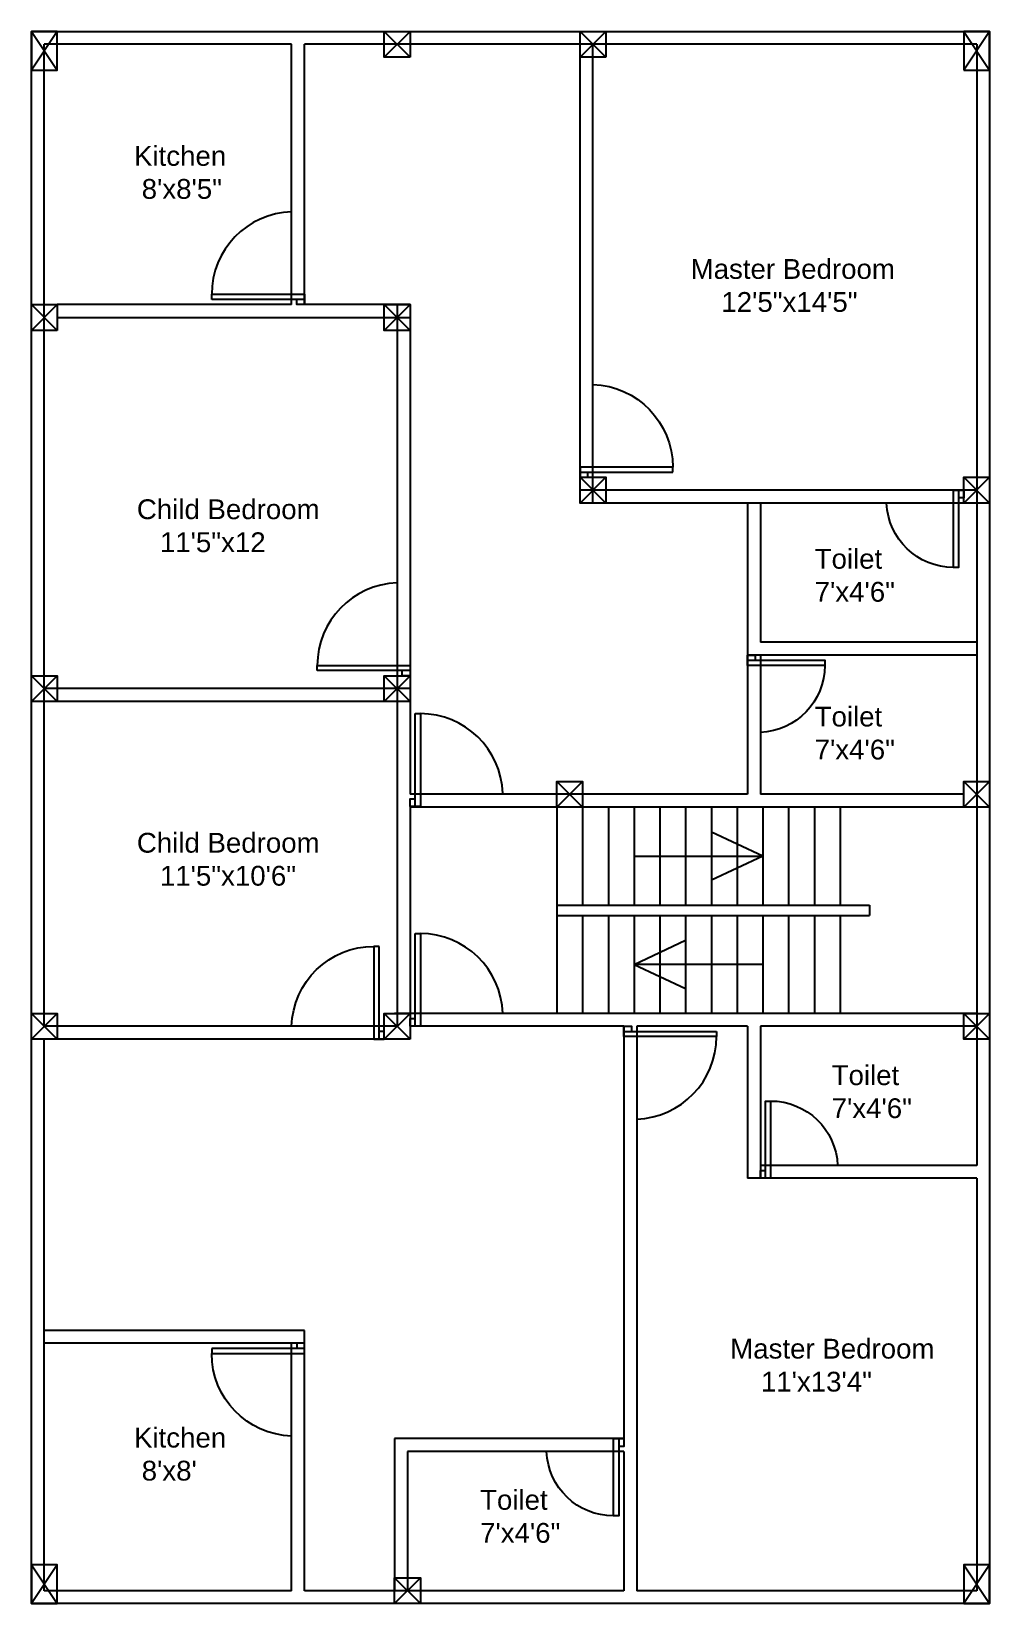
# Model space of a CAD drawing. Header units: inches. Extents: x 1317 to 1689, y 674 to 1284.
import ezdxf

# ---------------------------------------------------------------- set-up
doc = ezdxf.new("R2010")
doc.units = ezdxf.units.IN
for name, color, linetype in [('C', 141, 'Continuous'), ('C1', 10, 'Continuous'), ('D1', 231, 'Continuous'), ('D2', 31, 'Continuous')]:
    doc.layers.add(name, color=color, linetype=linetype)
doc.layers.add('Naming', color=50, linetype='Continuous', plot=False)
doc.styles.get("Standard").update_dxf_attribs({"font": 'arial.ttf'})

# ---------------------------------------------------------------- blocks, each defined once
blk = doc.blocks.new('D1')
at = {"layer": 'D1'}
blk.add_lwpolyline([(-36, 2), (-36, 4), (0, 4), (0, 2)], close=True, dxfattribs=at)
blk.add_lwpolyline([(0, 2), (0, 0), (-3, 0), (-3, 2)], dxfattribs=at)
blk.add_arc((-3.98, 4), 32.02, 91.81876, 180, dxfattribs=at)
blk = doc.blocks.new('D2')
at = {"layer": 'D2'}
blk.add_lwpolyline([(-4, 0), (-2, 0), (-2, 30), (-4, 30)], close=True, dxfattribs=at)
blk.add_lwpolyline([(-2, 0), (0, 0), (0, 3), (-2, 3)], dxfattribs=at)
blk.add_arc((-4, 3.98), 26.02, 90, 177.75339, dxfattribs=at)

msp = doc.modelspace()

# ---------------------------------------------------------------- linework, layer by layer
for p, q in [((1322.36, 898.32), (1322.36, 1279.32)), ((1418.36, 1279.32), (1322.36, 1279.32)), ((1418.36, 1178.32), (1418.36, 1279.32)), ((1423.36, 1178.32), (1423.36, 1279.32)), ((1684.36, 1279.32), (1423.36, 1279.32)), ((1530.36, 1101.32), (1530.36, 1279.32)), ((1535.36, 1101.32), (1535.36, 1279.32)), ((1684.36, 1279.32), (1684.36, 844.32)), ((1418.36, 1178.32), (1327.36, 1178.32)), ((1464.36, 1178.32), (1423.36, 1178.32)), ((1459.36, 1178.32), (1459.36, 983.32)), ((1464.36, 1178.32), (1464.36, 988.32)), ((1327.36, 1173.32), (1464.36, 1173.32)), ((1684.36, 1106.32), (1530.36, 1106.32)), ((1684.36, 1101.32), (1530.36, 1101.32)), ((1595.36, 1101.32), (1595.36, 988.32)), ((1600.36, 1101.32), (1600.36, 1047.32)), ((1684.36, 1047.32), (1600.36, 1047.32)), ((1684.36, 1042.32), (1595.36, 1042.32)), ((1600.36, 1042.32), (1600.36, 988.32)), ((1464.36, 1029.32), (1322.36, 1029.32)), ((1464.36, 1024.32), (1322.36, 1024.32)), ((1595.36, 988.32), (1464.36, 988.32)), ((1679.36, 988.32), (1600.36, 988.32)), ((1459.36, 983.32), (1459.36, 898.32)), ((1679.36, 983.32), (1464.36, 983.32)), ((1464.36, 983.32), (1464.36, 903.32)), ((1521.36, 983.32), (1521.36, 903.32)), ((1531.36, 983.32), (1531.36, 945.32)), ((1541.36, 983.32), (1541.36, 945.32)), ((1551.36, 983.32), (1551.36, 945.32)), ((1561.36, 983.32), (1561.36, 945.32)), ((1571.36, 983.32), (1571.36, 945.32)), ((1581.36, 983.32), (1581.36, 945.32)), ((1591.36, 983.32), (1591.36, 945.32)), ((1601.36, 983.32), (1601.36, 945.32)), ((1611.36, 983.32), (1611.36, 945.32)), ((1621.36, 983.32), (1621.36, 945.32)), ((1631.36, 983.32), (1631.36, 945.32)), ((1601.36, 964.32), (1581.36, 973.67)), ((1551.36, 964.32), (1601.36, 964.32)), ((1601.36, 964.32), (1581.36, 954.97)), ((1521.36, 945.32), (1642.77, 945.32)), ((1521.36, 941.32), (1642.77, 941.32)), ((1531.36, 941.32), (1531.36, 903.32)), ((1541.36, 941.32), (1541.36, 903.32)), ((1551.36, 941.32), (1551.36, 903.32)), ((1561.36, 941.32), (1561.36, 903.32)), ((1571.36, 941.32), (1571.36, 903.32)), ((1581.36, 941.32), (1581.36, 903.32)), ((1591.36, 941.32), (1591.36, 903.32)), ((1601.36, 941.32), (1601.36, 903.32)), ((1611.36, 941.32), (1611.36, 903.32)), ((1621.36, 941.32), (1621.36, 903.32)), ((1631.36, 941.32), (1631.36, 903.32)), ((1642.77, 945.32), (1642.77, 941.32)), ((1551.36, 922.32), (1571.36, 931.67)), ((1601.36, 922.32), (1551.36, 922.32)), ((1551.36, 922.32), (1571.36, 912.97)), ((1684.36, 903.32), (1458.36, 903.32)), ((1459.36, 898.32), (1322.36, 898.32)), ((1547.36, 898.32), (1464.36, 898.32)), ((1547.36, 898.32), (1547.36, 738.32)), ((1552.36, 898.32), (1552.36, 679.32)), ((1595.36, 898.32), (1552.36, 898.32)), ((1595.36, 898.32), (1595.36, 839.32)), ((1600.36, 898.32), (1600.36, 839.32)), ((1684.36, 898.32), (1600.36, 898.32)), ((1322.36, 679.32), (1322.36, 893.32)), ((1464.36, 893.32), (1322.36, 893.32)), ((1684.36, 844.32), (1600.36, 844.32)), ((1684.36, 839.32), (1595.36, 839.32)), ((1684.36, 839.32), (1684.36, 679.32)), ((1423.36, 780.32), (1322.36, 780.32)), ((1423.36, 775.32), (1322.36, 775.32)), ((1418.36, 679.32), (1418.36, 775.32)), ((1423.36, 775.32), (1423.36, 780.32)), ((1423.36, 679.32), (1423.36, 775.32)), ((1458.36, 738.32), (1458.36, 679.32)), ((1547.36, 738.32), (1458.36, 738.32)), ((1463.36, 733.32), (1463.36, 679.32)), ((1547.36, 733.32), (1463.36, 733.32)), ((1547.36, 733.32), (1547.36, 679.32)), ((1418.36, 679.32), (1322.36, 679.32)), ((1547.36, 679.32), (1423.36, 679.32)), ((1684.36, 679.32), (1552.36, 679.32))]:
    msp.add_line(p, q)
msp.add_lwpolyline([(1317.36, 1284.32), (1689.36, 1284.32), (1689.36, 674.32), (1317.36, 674.32)], close=True)
at = {"layer": 'C'}
for p, q in [((1327.36, 1284.32), (1317.36, 1269.32)), ((1317.36, 1284.32), (1327.36, 1269.32)), ((1689.36, 1284.32), (1679.36, 1269.32)), ((1679.36, 1284.32), (1689.36, 1269.32)), ((1327.36, 689.32), (1317.36, 674.32)), ((1317.36, 689.32), (1327.36, 674.32)), ((1689.36, 689.32), (1679.36, 674.32)), ((1679.36, 689.32), (1689.36, 674.32))]:
    msp.add_line(p, q, dxfattribs=at)
for points in [[(1317.36, 1269.32), (1327.36, 1269.32), (1327.36, 1284.32), (1317.36, 1284.32)], [(1679.36, 1269.32), (1689.36, 1269.32), (1689.36, 1284.32), (1679.36, 1284.32)], [(1317.36, 674.32), (1327.36, 674.32), (1327.36, 689.32), (1317.36, 689.32)], [(1679.36, 674.32), (1689.36, 674.32), (1689.36, 689.32), (1679.36, 689.32)]]:
    msp.add_lwpolyline(points, close=True, dxfattribs=at)
at = {"layer": 'C1'}
for p, q in [((1454.36, 1284.32), (1464.36, 1274.32)), ((1464.36, 1284.32), (1454.36, 1274.32)), ((1530.36, 1284.32), (1540.36, 1274.32)), ((1540.36, 1284.32), (1530.36, 1274.32)), ((1317.36, 1178.32), (1327.36, 1168.32)), ((1327.36, 1178.32), (1317.36, 1168.32)), ((1454.36, 1178.32), (1464.36, 1168.32)), ((1464.36, 1178.32), (1454.36, 1168.32)), ((1530.36, 1111.32), (1540.36, 1101.32)), ((1540.36, 1111.32), (1530.36, 1101.32)), ((1679.36, 1111.32), (1689.36, 1101.32)), ((1689.36, 1111.32), (1679.36, 1101.32)), ((1317.36, 1034.32), (1327.36, 1024.32)), ((1327.36, 1034.32), (1317.36, 1024.32)), ((1454.36, 1034.32), (1464.36, 1024.32)), ((1464.36, 1034.32), (1454.36, 1024.32)), ((1521.36, 993.32), (1531.36, 983.32)), ((1531.36, 993.32), (1521.36, 983.32)), ((1679.36, 993.32), (1689.36, 983.32)), ((1689.36, 993.32), (1679.36, 983.32)), ((1317.36, 903.32), (1327.36, 893.32)), ((1327.36, 903.32), (1317.36, 893.32)), ((1454.36, 903.32), (1464.36, 893.32)), ((1464.36, 903.32), (1454.36, 893.32)), ((1679.36, 903.32), (1689.36, 893.32)), ((1689.36, 903.32), (1679.36, 893.32)), ((1458.36, 684.32), (1468.36, 674.32)), ((1468.36, 684.32), (1458.36, 674.32))]:
    msp.add_line(p, q, dxfattribs=at)
for points in [[(1464.36, 1274.32), (1454.36, 1274.32), (1454.36, 1284.32), (1464.36, 1284.32)], [(1540.36, 1274.32), (1530.36, 1274.32), (1530.36, 1284.32), (1540.36, 1284.32)], [(1327.36, 1168.32), (1317.36, 1168.32), (1317.36, 1178.32), (1327.36, 1178.32)], [(1464.36, 1168.32), (1454.36, 1168.32), (1454.36, 1178.32), (1464.36, 1178.32)], [(1540.36, 1101.32), (1530.36, 1101.32), (1530.36, 1111.32), (1540.36, 1111.32)], [(1689.36, 1101.32), (1679.36, 1101.32), (1679.36, 1111.32), (1689.36, 1111.32)], [(1327.36, 1024.32), (1317.36, 1024.32), (1317.36, 1034.32), (1327.36, 1034.32)], [(1464.36, 1024.32), (1454.36, 1024.32), (1454.36, 1034.32), (1464.36, 1034.32)], [(1531.36, 983.32), (1521.36, 983.32), (1521.36, 993.32), (1531.36, 993.32)], [(1689.36, 983.32), (1679.36, 983.32), (1679.36, 993.32), (1689.36, 993.32)], [(1327.36, 893.32), (1317.36, 893.32), (1317.36, 903.32), (1327.36, 903.32)], [(1464.36, 893.32), (1454.36, 893.32), (1454.36, 903.32), (1464.36, 903.32)], [(1689.36, 893.32), (1679.36, 893.32), (1679.36, 903.32), (1689.36, 903.32)], [(1468.36, 674.32), (1458.36, 674.32), (1458.36, 684.32), (1468.36, 684.32)]]:
    msp.add_lwpolyline(points, close=True, dxfattribs=at)

# ---------------------------------------------------------------- block references
for p in [(1423.36, 1178.32), (1464.36, 1034.32)]:
    msp.add_blockref('D1', p)
at = {"xscale": -1}
for name, p in [('D1', (1530.36, 1111.32)), ('D2', (1600.36, 839.32))]:
    msp.add_blockref(name, p, dxfattribs=at)
for name, p, rotation in [('D2', (1679.36, 1106.32), 180), ('D2', (1595.36, 1042.32), 270), ('D1', (1454.36, 893.32), 90), ('D1', (1423.36, 775.32), 180), ('D2', (1547.36, 738.32), 180)]:
    msp.add_blockref(name, p, dxfattribs=dict(at, rotation=rotation))
for p, rotation in [((1464.36, 983.62), 270), ((1464.36, 898.32), 270), ((1547.36, 898.32), 180)]:
    msp.add_blockref('D1', p, dxfattribs=dict(rotation=rotation))

# ---------------------------------------------------------------- texts
at = {"layer": 'Naming', "char_height": 7.68, "attachment_point": 1}
for s, width, gutter_width, insert in [('Kitchen\\P 8\'x8\'5"', 3190.9861, 48, (1357.2, 1239.86)), ('Master Bedroom\\P    12\'5"x14\'5"', 3988.7327, 60, (1573.31, 1196)), ('Child Bedroom\\P   11\'5"x12', 3988.7327, 60, (1358.3, 1102.77)), ('Toilet\\P7\'x4\'6"', 3988.7327, 60, (1621.46, 1083.54)), ('Toilet\\P7\'x4\'6"', 3988.7327, 60, (1621.46, 1022.33)), ('Child Bedroom\\P   11\'5"x10\'6"', 3988.7327, 60, (1358.3, 973.36)), ('Toilet\\P7\'x4\'6"', 3988.7327, 60, (1628.06, 883.17)), ('Master Bedroom\\P    11\'x13\'4"', 3988.7327, 60, (1588.67, 777.06)), ("Kitchen\\P 8'x8'", 3190.9861, 48, (1357.2, 742.53)), ('Toilet\\P7\'x4\'6"', 3988.7327, 60, (1491.56, 718.4))]:
    msp.add_mtext_dynamic_manual_height_columns(s, width=width, gutter_width=gutter_width, heights=[0], dxfattribs=dict(at, insert=insert))

doc.saveas('drawing.dxf')
